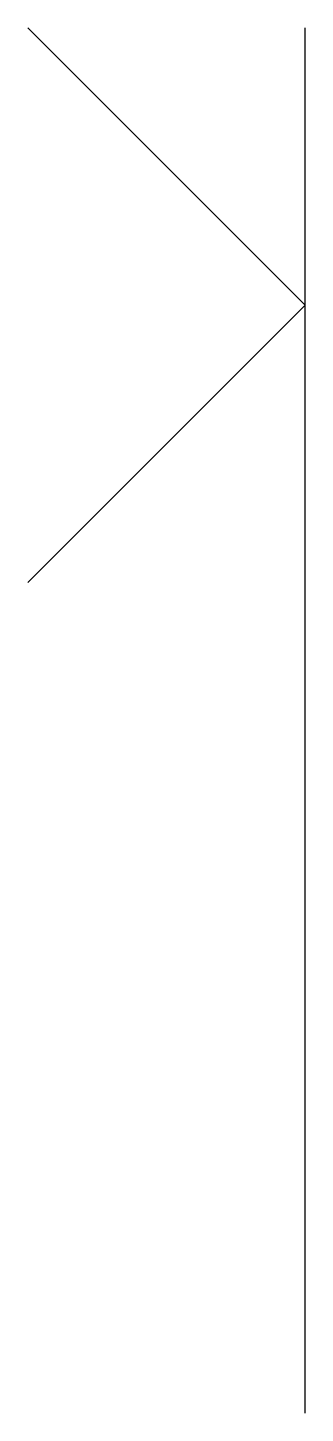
# Model space of a CAD drawing. Extents: x -200 to 0, y 0 to 999.
import ezdxf

# ---------------------------------------------------------------- set-up
doc = ezdxf.new("R2010")
doc.units = 0
doc.header["$LTSCALE"] = 0.0006
doc.header["$MEASUREMENT"] = 0
doc.layers.get('0').update_dxf_attribs({"linetype": 'CONTINUOUS'})

msp = doc.modelspace()

# ---------------------------------------------------------------- linework, layer by layer
msp.add_line((0, 0), (0, 999.04))
for points in [[(-200, 999.04), (0, 799.04)], [(-200, 599.04), (0, 799.04)]]:
    msp.add_lwpolyline(points)

doc.saveas('drawing.dxf')
